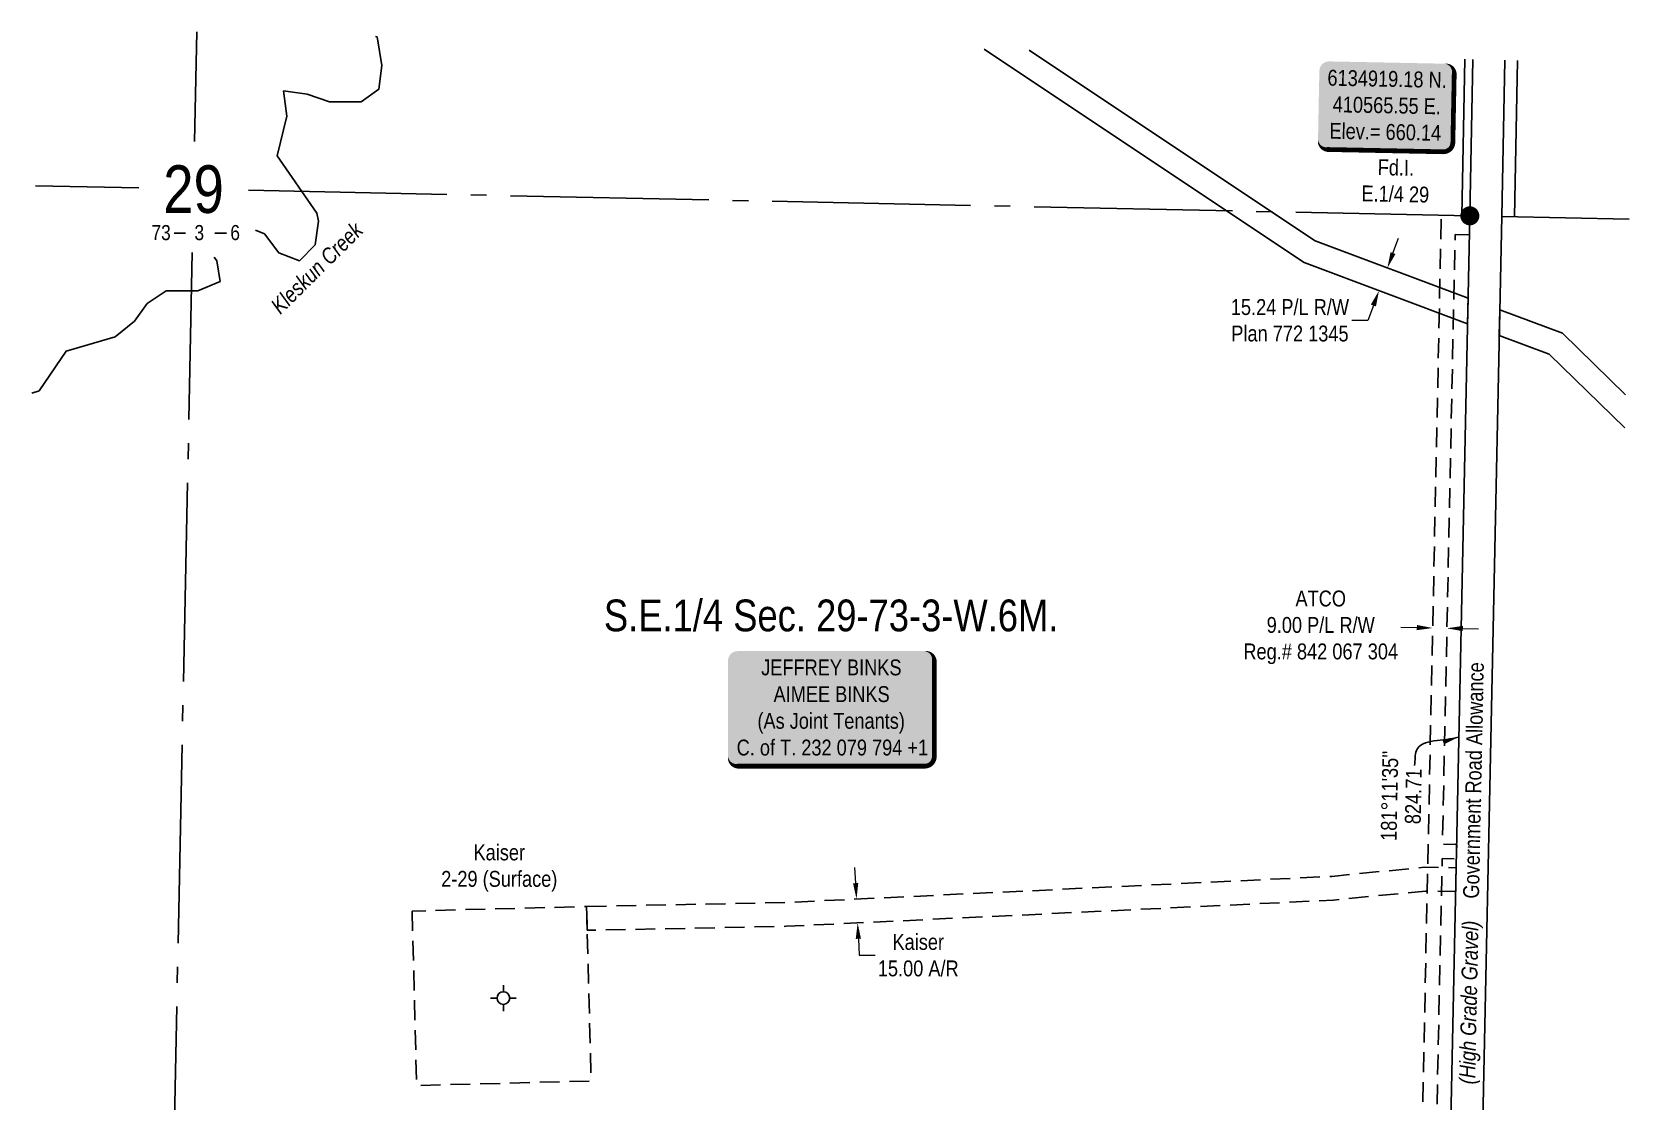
# Model space of a CAD drawing. Extents: x 408914 to 412362, y 6133812 to 6135729.
# Drawn here: x 409660 to 410666, y 6134361 to 6135035 of the extents above; entities that cross this region are included whole.
import ezdxf
from ezdxf.enums import TextEntityAlignment as Align

# ---------------------------------------------------------------- set-up
doc = ezdxf.new("R2010")
doc.units = 0
doc.header["$LTSCALE"] = 5
doc.header["$PDMODE"] = 3
doc.header["$PDSIZE"] = 0.5
for name, pattern in [('foc-ACCESSROAD', [3.75, 2.5, -1.25]), ('foc-FLOWLINE', [3.75, 2.5, -1.25]), ('foc-QUARTERLINE', [33, 25, -3, 2, -3])]:
    doc.linetypes.add(name, pattern=pattern)
doc.layers.get('Defpoints').update_dxf_attribs({"color": 9})
for name, color, linetype in [('10', 1, 'Continuous'), ('9', 3, 'Continuous'), ('AS-OWNER', 7, 'Continuous'), ('C-SYMBOL', 7, 'Continuous'), ('DETAIL-T', 7, 'Continuous'), ('F-AR', 190, 'foc-ACCESSROAD'), ('F-EZE', 190, 'foc-FLOWLINE'), ('F-RW', 190, 'Continuous'), ('F-WS', 190, 'foc-ACCESSROAD'), ('F-WS-S', 8, 'Continuous'), ('L-BD', 7, 'Continuous'), ('L-MON', 1, 'Continuous'), ('L-MON-T', 1, 'Continuous'), ('L-QSEC', 8, 'foc-QUARTERLINE'), ('L-ROAD-T', 7, 'Continuous'), ('L-SEC', 7, 'Continuous'), ('L-SECLBL', 7, 'Continuous'), ('L-TITLEDB', 4, 'Continuous'), ('T-WATER', 160, 'Continuous'), ('T-WATER-T', 170, 'Continuous')]:
    doc.layers.add(name, color=color, linetype=linetype)
for name, color, linetype, lineweight in [('F-AR-T', 190, 'Continuous', 9), ('F-EZE-T', 190, 'Continuous', 9), ('F-RW-T', 190, 'Continuous', 9), ('T-TEXT', 48, 'Continuous', 18)]:
    doc.layers.add(name, color=color, linetype=linetype, lineweight=lineweight)
doc.styles.add('175L', font='ARIALN.TTF', dxfattribs={"height": 20})
doc.styles.add('80', font='ARIALN.TTF', dxfattribs={"height": 10})
doc.styles.add('80CG', font='ARIALN.TTF', dxfattribs={"height": 10})
doc.styles.add('80L', font='ARIALN.TTF', dxfattribs={"height": 10})
doc.styles.add('80LS', font='ARIALNI.TTF', dxfattribs={"height": 10})
doc.styles.add('SIMPLEX', font='ARIALN.TTF')
doc.dimstyles.new('Compass 5 000', dxfattribs={"dimscale": 5, "dimtxt": 9, "dimasz": 2, "dimexe": 0.2, "dimexo": 0.0625, "dimgap": 0.5, "dimtad": 0, "dimtih": 1, "dimtoh": 1, "dimzin": 0, "dimdsep": 46, "dimtxsty": '80CG', "dimcen": 0.1, "dimse1": 1, "dimse2": 1, "dimclrd": 256, "dimclrt": 256, "dimaunit": 1, "dimadec": 4, "dimazin": 0, "dimtfac": 0.06, "dimtofl": 0, "dimtmove": 0, "dimatfit": 1, "dimfxl": 0.2, "dimtolj": 1, "dimtzin": 0, "dimlwd": -1, "dimarcsym": 0})

# ---------------------------------------------------------------- blocks, each defined once
blk = doc.blocks.new('L-SECLBL')
at = {"layer": '9', "color": 7}
for p, q in [((-5.1, -27.8), (-12.3, -27.8)), ((20.7, -27.8), (13.5, -27.8))]:
    blk.add_line(p, q, dxfattribs=at)
at = {"layer": '10', "color": 2, "style": 'SIMPLEX'}
blk.add_attdef('SEC', text='', height=30, dxfattribs=at).set_placement((0, 0), align=Align.MIDDLE)
at = {"layer": '10', "color": 5, "style": '80L'}
blk.add_attdef('TWP', text='', height=9.5, dxfattribs=at).set_placement((-14.4, -27.4), align=Align.MIDDLE_RIGHT)
blk.add_attdef('RGE', text='', height=9.5, dxfattribs=at).set_placement((3.6, -27.4), align=Align.MIDDLE_CENTER)
blk.add_attdef('MER', text='', height=9.5, dxfattribs=at).set_placement((23.2, -27.4), align=Align.MIDDLE_LEFT)
blk = doc.blocks.new('fdia')
at = {"color": 255, "const_width": 1}
blk.add_lwpolyline([(-0.5, 0, 1), (0.5, 0, 1)], format="xyb", close=True, dxfattribs=at)
blk = doc.blocks.new('Fdiaa')
blk.add_blockref('fdia', (0, 0))
blk = doc.blocks.new('fdib')
at = {"color": 1, "const_width": 1.6}
blk.add_lwpolyline([(-0.4, 0, 1), (0.4, 0, 1)], format="xyb", close=True, dxfattribs=at)
at = {"color": 1}
blk.add_circle((0, 0), 0.8, dxfattribs=at)
blk = doc.blocks.new('Fdibb')
blk.add_blockref('fdib', (0, 0))
blk = doc.blocks.new('fdicc')
for name in ['Fdibb', 'Fdiaa']:
    blk.add_blockref(name, (0, 0))
blk = doc.blocks.new('FDI')
blk.add_blockref('fdicc', (0, 0))
blk = doc.blocks.new('*D28')
at = {"layer": 'Defpoints', "color": 0, "transparency": 16777216}
for p in [(410528.8, 6134880.6), (410508.3, 6134872), (410523.5, 6134866.4)]:
    blk.add_point(p, dxfattribs=at)
at = {"layer": 'F-RW-T', "transparency": 16777216}
for p, q in [((410517.1, 6134895.7), (410520.6, 6134905)), ((410504.8, 6134862.7), (410501.3, 6134853.3)), ((410501.3, 6134853.3), (410491.3, 6134853.3))]:
    blk.add_line(p, q, dxfattribs=at)
for points in [[(410515.6, 6134896.3), (410518.7, 6134895.1), (410513.6, 6134886.3)], [(410503.2, 6134863.3), (410506.4, 6134862.1), (410508.3, 6134872)]]:
    blk.add_solid(points, dxfattribs=at)
at = {"layer": 'F-RW-T', "transparency": 16777216, "insert": (410452.2, 6134853.3), "char_height": 10, "attachment_point": 5, "style": '80CG'}
blk.add_mtext('\\A1;15.24 P/L R/W\\PPlan 772 1345', dxfattribs=at)
blk = doc.blocks.new('*U29')
h = blk.add_hatch(color=59)
edge = h.paths.add_edge_path()
edge.add_line((-59, -37), (59, -37))
edge.add_arc((59, -31), 6, 270, 360)
edge.add_line((65, -31), (65, 29.5))
edge.add_arc((59, 29.5), 6, 0, 90)
edge.add_line((59, 35.5), (-59, 35.5))
edge.add_arc((-59, 29.5), 6, 90, 180)
edge.add_line((-65, 29.5), (-65, -31))
edge.add_arc((-59, -31), 6, 180, 270)
at = {"color": 1, "flags": 128}
blk.add_lwpolyline([(-59, -37, 3, 3, 0), (59, -37, 3, 3, 0.414214), (65, -31, 3, 3, 0), (65, 29.5, 3, 0, 0.414214), (59, 35.5, 0, 0, 0), (-59, 35.5, 0, 0, 0.414214), (-65, 29.5, 0, 0, 0), (-65, -31, 0, 3, 0.414214)], format="xyseb", close=True, dxfattribs=at)
blk.add_lwpolyline([(-47.2, -1.8, 0, 7.5, 0), (0, 0, 0, 0, 0)], format="xyseb", dxfattribs=at)
at = {"color": 1, "style": '80'}
blk.add_attdef('ENTER_TEXT_001', (-36, -5), '', height=10, dxfattribs=at)
blk = doc.blocks.new('GABD')
for p, q in [((-0.81, 0), (-1.62, 0)), ((0, 0.81), (0, 1.62)), ((1.62, 0), (0.81, 0)), ((0, -0.81), (0, -1.62))]:
    blk.add_line(p, q)
blk.add_circle((0, 0), 0.8)
blk = doc.blocks.new('*D31')
at = {"layer": 'Defpoints', "color": 0, "transparency": 16777216}
for p in [(410172.1, 6134488.4), (410172.8, 6134473.4), (410179.8, 6134473.7)]:
    blk.add_point(p, dxfattribs=at)
at = {"layer": 'F-AR-T', "transparency": 16777216}
for p, q in [((410178.6, 6134498.7), (410178.1, 6134508.7)), ((410180.3, 6134463.7), (410180.8, 6134453.3)), ((410180.8, 6134453.3), (410190.8, 6134453.3))]:
    blk.add_line(p, q, dxfattribs=at)
for points in [[(410180.2, 6134498.8), (410176.9, 6134498.6), (410179.1, 6134488.7)], [(410181.9, 6134463.8), (410178.6, 6134463.6), (410179.8, 6134473.7)]]:
    blk.add_solid(points, dxfattribs=at)
at = {"layer": 'F-AR-T', "transparency": 16777216, "insert": (410218, 6134453.3), "char_height": 10, "attachment_point": 5, "style": '80CG'}
blk.add_mtext('\\A1;Kaiser\\P15.00 A/R', dxfattribs=at)
blk = doc.blocks.new('*D34')
at = {"layer": 'Defpoints', "color": 0, "transparency": 16777216}
for p in [(410542.3, 6134666.1), (410551.3, 6134665.9), (410542.1, 6134659.5)]:
    blk.add_point(p, dxfattribs=at)
at = {"layer": 'F-EZE-T', "transparency": 16777216}
for p, q in [((410532.1, 6134659.7), (410522.1, 6134659.9)), ((410561.1, 6134659.1), (410571.1, 6134658.9))]:
    blk.add_line(p, q, dxfattribs=at)
for points in [[(410532.2, 6134661.4), (410532.1, 6134658.1), (410542.1, 6134659.5)], [(410561.2, 6134660.8), (410561.1, 6134657.5), (410551.1, 6134659.3)]]:
    blk.add_solid(points, dxfattribs=at)
at = {"layer": 'F-EZE-T', "transparency": 16777216, "insert": (410471.6, 6134659.9), "char_height": 10, "attachment_point": 5, "style": '80CG'}
blk.add_mtext('\\A1;ATCO\\P9.00 P/L R/W\\PReg.# 842 067 304', dxfattribs=at)
blk = doc.blocks.new('*U38')
h = blk.add_hatch(color=254)
edge = h.paths.add_edge_path()
edge.add_line((-36.5, -28.5), (36.5, -28.5))
edge.add_arc((36.5, -22.5), 6, 270, 360)
edge.add_line((42.5, -22.5), (42.5, 21))
edge.add_arc((36.5, 21), 6, 0, 90)
edge.add_line((36.5, 27), (-36.5, 27))
edge.add_arc((-36.5, 21), 6, 90, 180)
edge.add_line((-42.5, 21), (-42.5, -22.5))
edge.add_arc((-36.5, -22.5), 6, 180, 270)
at = {"color": 1, "flags": 128}
blk.add_lwpolyline([(-36.5, -28.5, 3, 3, 0), (36.5, -28.5, 3, 3, 0.414214), (42.5, -22.5, 3, 3, 0), (42.5, 21, 3, 0, 0.414214), (36.5, 27, 0, 0, 0), (-36.5, 27, 0, 0, 0.414214), (-42.5, 21, 0, 0, 0), (-42.5, -22.5, 0, 3, 0.414214)], format="xyseb", close=True, dxfattribs=at)
blk.add_lwpolyline([(-38.9, -20.7, 0, 10, 0), (0, 0, 5, 5, 0)], format="xyseb", dxfattribs=at)
at = {"color": 1, "style": '80'}
blk.add_attdef('ENTER_TEXT_001', (-36, -5), '', height=10, dxfattribs=at)

msp = doc.modelspace()

# ---------------------------------------------------------------- linework, layer by layer
at = {"layer": 'F-AR', "flags": 128}
msp.add_lwpolyline([(410009.014, 6134484.013), (410134.268, 6134486.543), (410478.604, 6134503.025), (410537.006, 6134508.798), (410556.994, 6134508.422), (410556.682, 6134493.431), (410537.605, 6134493.79), (410479.701, 6134488.066), (410134.777, 6134471.556), (410009.401, 6134469.024)], close=True, dxfattribs=at)
at = {"layer": 'F-EZE', "flags": 128}
msp.add_lwpolyline([(410565.307, 6134907.184), (410556.304, 6134907.365), (410548.306, 6134523.315), (410557.301, 6134523.128), (410557.113, 6134514.133), (410548.119, 6134514.32), (410540.184, 6134133.252), (410549.159, 6134133.075), (410548.804, 6134115.086), (410539.809, 6134115.273), (410539.996, 6134124.258), (410149.991, 6134131.97), (410149.813, 6134122.975), (410140.819, 6134123.153), (410140.997, 6134132.147), (409757.025, 6134139.74), (409756.84, 6134130.737), (409744.847, 6134130.983), (409745.216, 6134148.972), (410531.189, 6134133.43), (410547.559, 6134919.539)], dxfattribs=at)
at = {"layer": 'F-RW', "flags": 128}
for points in [[(410259.603, 6135024.157), (410414.098, 6134921.03), (410461.075, 6134889.672), (410564.132, 6134851.198), (410564.466, 6134867.334), (410468.06, 6134903.325), (410442.424, 6134920.437), (410287.93, 6135023.564)], [(410663.594, 6134806.466), (410623.969, 6134845.154), (410584.425, 6134859.893), (410584.091, 6134843.76), (410615.631, 6134832.003), (410663.163, 6134785.595)]]:
    msp.add_lwpolyline(points, dxfattribs=at)
at = {"layer": 'F-WS', "flags": 128}
msp.add_lwpolyline([(409899.095, 6134481.172), (409901.936, 6134371.253), (410011.855, 6134374.094), (410009.014, 6134484.013)], close=True, dxfattribs=at)
at = {"layer": 'L-QSEC'}
for p, q in [((409761.968, 6134965.994), (409763.384, 6135035.029)), ((409661.851, 6134938.094), (409726.838, 6134936.734)), ((409796.078, 6134935.284), (410565.548, 6134919.177)), ((410585.655, 6134918.756), (410665.883, 6134917.077)), ((409744.847, 6134130.983), (409760.534, 6134896.037))]:
    msp.add_line(p, q, dxfattribs=at)
at = {"layer": 'L-SEC'}
for p, q in [((410565.548, 6134919.177), (410567.458, 6135017.713)), ((410585.656, 6134918.773), (410587.565, 6135017.292)), ((410548.804, 6134115.086), (410565.548, 6134919.177)), ((410568.912, 6134114.688), (410585.656, 6134918.773))]:
    msp.add_line(p, q, dxfattribs=at)
at = {"layer": 'L-TITLEDB'}
for p, q in [((410560.521, 6134919.274), (410562.431, 6135017.818)), ((410593.651, 6134918.589), (410595.56, 6135017.125))]:
    msp.add_line(p, q, dxfattribs=at)
at = {"layer": 'T-WATER', "flags": 128}
for points in [[(409800.401, 6134910.229), (409806.045, 6134907.905), (409815.045, 6134895.905), (409828.045, 6134890.906), (409838.045, 6134900.906), (409840.045, 6134915.906), (409839.045, 6134920.906), (409814.044, 6134956.906), (409820.044, 6134981.906), (409818.044, 6134997.906), (409833.044, 6134995.907), (409847.044, 6134990.907), (409867.044, 6134990.908), (409878.043, 6134998.908), (409880.043, 6135013.908), (409877.043, 6135031.908), (409875.926, 6135032.188)], [(409659.522, 6134807.446), (409664.047, 6134808.9), (409681.047, 6134833.901), (409712.047, 6134842.902), (409724.046, 6134852.902), (409732.046, 6134863.903), (409744.046, 6134871.903), (409764.046, 6134871.904), (409778.046, 6134877.904), (409776.046, 6134890.904), (409774.292, 6134893.047)]]:
    msp.add_lwpolyline(points, dxfattribs=at)

# ---------------------------------------------------------------- block references
at = {"layer": 'AS-OWNER', "color": 3}
ref = msp.add_blockref('*U29', (410163.118, 6134609.427), dxfattribs=dict(at, xscale=0.99959728, yscale=0.99959728, zscale=0.99959728))
ref.add_attrib('ENTER_TEXT_001', 'JEFFREY BINKS', (410119.043, 6134629.678), dxfattribs={"layer": '0', "color": 1, "height": 9.99597, "style": '80'})
ref.add_attrib('ENTER_TEXT_002', 'AIMEE BINKS', (410126.826, 6134612.841), dxfattribs={"layer": '0', "color": 1, "height": 9.99597, "style": '80'})
ref.add_attrib('ENTER_TEXT_003', '(As Joint Tenants)', (410116.656, 6134596.011), dxfattribs={"layer": '0', "color": 1, "height": 9.99597, "style": '80'})
ref.add_attrib('ENTER_TEXT_004', 'C. of T. 232 079 794 +1', (410103.575, 6134579.174), dxfattribs={"layer": '0', "color": 1, "height": 9.99597, "style": '80'})
at = {"layer": 'DETAIL-T', "color": 3}
ref = msp.add_blockref('*U38', (410512.82, 6134988.737), dxfattribs=dict(at, rotation=358.8672222222222))
ref.add_attrib('ENTER_TEXT_001', '6134919.18 N.', (410475.764, 6135001.245), dxfattribs={"layer": '0', "color": 1, "height": 10, "rotation": 358.867222, "style": '80'})
ref.add_attrib('ENTER_TEXT_002', '410565.55 E.', (410479.072, 6134984.469), dxfattribs={"layer": '0', "color": 1, "height": 10, "rotation": 358.867222, "style": '80'})
ref.add_attrib('ENTER_TEXT_003', 'Elev.= 660.14', (410477.034, 6134967.798), dxfattribs={"layer": '0', "color": 1, "height": 10, "rotation": 358.867222, "style": '80'})
at = {"layer": 'F-WS-S', "color": 3, "xscale": 4.999999999999991, "yscale": 4.999999999999991, "zscale": 4.999999999999991}
msp.add_blockref('GABD', (409956.609, 6134426.289), dxfattribs=at)
at = {"layer": 'L-MON', "xscale": 4.999999999999989, "yscale": 4.999999999999989, "zscale": 4.999999999999989}
msp.add_blockref('FDI', (410565.548, 6134919.177), dxfattribs=at)
at = {"layer": 'L-SECLBL', "xscale": 0.99959728, "yscale": 0.99959728, "zscale": 0.99959728}
msp.add_blockref('L-SECLBL', (409761.354, 6134936.011), dxfattribs=at).add_auto_attribs({'SEC': '29', 'TWP': '73', 'RGE': '3', 'MER': '6'})

# ---------------------------------------------------------------- texts
at = {"layer": 'C-SYMBOL', "color": 3, "style": '175L'}
msp.add_text('S.E.1/4 Sec. 29-73-3-W.6M.', height=19.99195, dxfattribs=at).set_placement((410163.118, 6134651.419), align=Align.BOTTOM_CENTER)
at = {"layer": 'F-AR-T', "insert": (409954, 6134508.271), "char_height": 9.99597, "width": 72.59463, "attachment_point": 5, "style": '80CG'}
msp.add_mtext('\\A1;Kaiser\\P2-29 (Surface)', dxfattribs=at)
at = {"layer": 'L-BD', "color": 3, "style": '80L'}
for s, height, p in [("181°11'35''", 9.99597, (410514.946, 6134553.748)), ('824.71', 9.996, (410529.937, 6134553.436))]:
    msp.add_text(s, height=height, rotation=88.8071, dxfattribs=at).set_placement(p, align=Align.MIDDLE)
at = {"layer": 'L-MON-T', "insert": (410518.786, 6134941.191), "char_height": 9.996, "width": 67.16025, "attachment_point": 5, "rotation": 358.800791, "style": '80CG'}
msp.add_mtext('\\A1;Fd.I.\\PE.1/4 29', dxfattribs=at)
at = {"layer": 'L-ROAD-T', "style": '80L'}
msp.add_text('Government Road Allowance', height=9.99597, rotation=88.807053, dxfattribs=at).set_placement((410567.852, 6134563.475), align=Align.MIDDLE_CENTER)
at = {"layer": 'T-TEXT', "style": '80LS'}
msp.add_text('(High Grade Gravel)', height=9.99597, rotation=88.807053, dxfattribs=at).set_placement((410564.957, 6134423.561), align=Align.MIDDLE_CENTER)
at = {"layer": 'T-WATER-T', "insert": (409839.072, 6134886.292), "char_height": 9.99597, "width": 75.17203, "attachment_point": 5, "rotation": 44.775839, "style": '80CG'}
msp.add_mtext('\\A1;{\\fArial Narrow|b0|i1|c0|p34;Kleskun Creek}', dxfattribs=at)

# ---------------------------------------------------------------- dimensions: what is measured, and where the dimension line sits
at = {"layer": 'F-AR-T'}
dim = msp.add_linear_dim(base=(410179.777, 6134473.71), p1=(410172.109, 6134488.354), p2=(410172.826, 6134473.377), angle=272.740353, text='Kaiser\\P15.00 A/R', dimstyle='Compass 5 000', dxfattribs=at)
dim.commit()
dim.dimension.update_dxf_attribs({"geometry": '*D31', "text_midpoint": (410218.036, 6134453.289), "dimtype": 161})
at = {"layer": 'F-EZE-T'}
dim = msp.add_aligned_dim(p1=(410551.275, 6134665.89), p2=(410542.281, 6134666.077), distance=6.565, text='ATCO\\P9.00 P/L R/W\\PReg.# 842 067 304', dimstyle='Compass 5 000', dxfattribs=at)
dim.commit()
dim.dimension.update_dxf_attribs({"geometry": '*D34', "text_midpoint": (410471.64, 6134659.929)})
at = {"layer": 'F-RW-T'}
dim = msp.add_aligned_dim(p1=(410528.828, 6134880.639), p2=(410523.5, 6134866.367), distance=-16.224, text='15.24 P/L R/W\\PPlan 772 1345', dimstyle='Compass 5 000', dxfattribs=at)
dim.commit()
dim.dimension.update_dxf_attribs({"geometry": '*D28', "text_midpoint": (410452.219, 6134853.305)})

# ---------------------------------------------------------------- leaders
at = {"layer": 'L-BD', "color": 3, "path_type": 1}
msp.add_leader([(410558.251, 6134590.761), (410531.889, 6134582.352), (410530.767, 6134572.823)], dimstyle='Compass 5 000', override={"dimgap": 0.5, "dimtad": 0}, dxfattribs=at)

doc.saveas('drawing.dxf')
